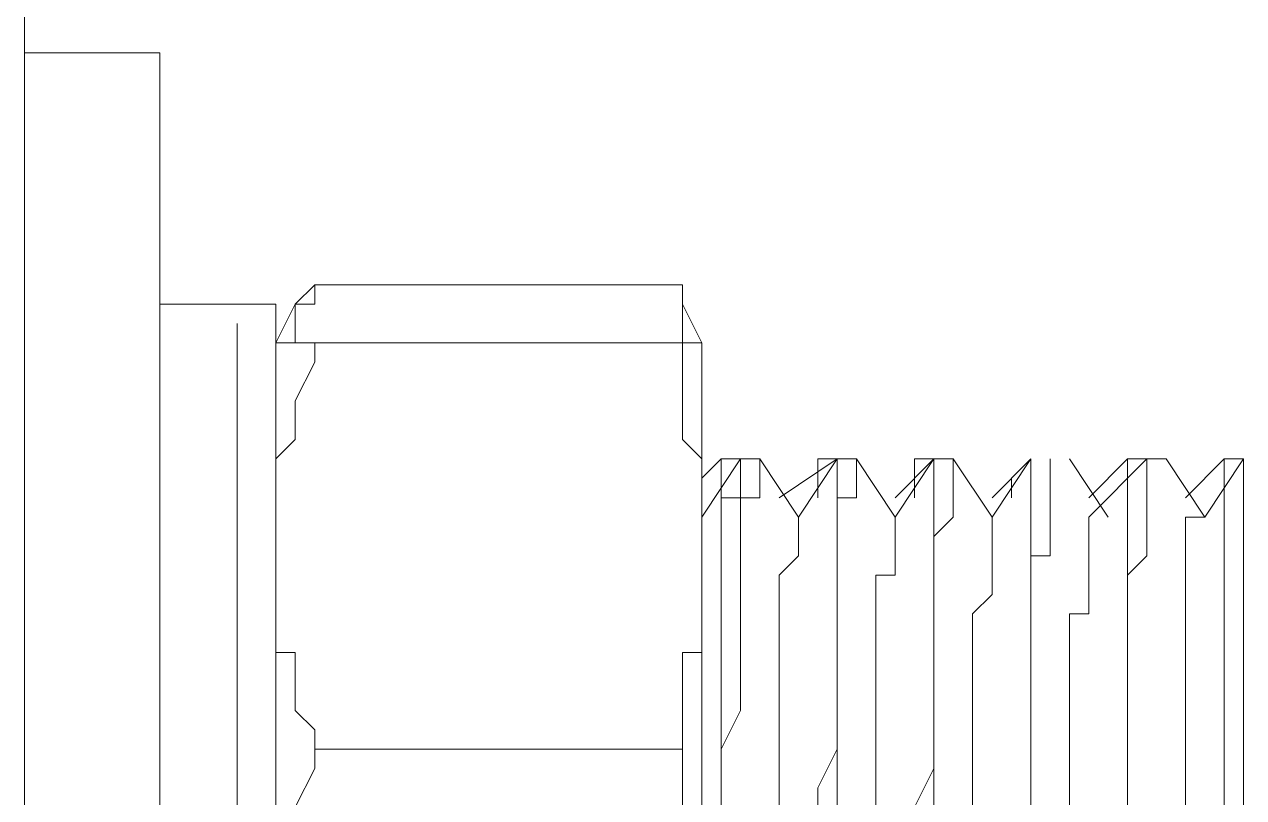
# Model space of a CAD drawing. Header units: millimetres. Extents: x 1341 to 37388, y -13954 to 1849.
# Drawn here: x 29658.36 to 29678.28, y 380.71 to 393.35 of the extents above; entities that cross this region are included whole.
import ezdxf

# ---------------------------------------------------------------- set-up
doc = ezdxf.new("R2010")
doc.units = ezdxf.units.MM
doc.layers.add('COMPONENTE', color=3, linetype='Continuous')

# ---------------------------------------------------------------- blocks, each defined once
blk = doc.blocks.new('TRANFORMADOR_IP00_TRAEL_VISTA_FRONT')
at = {"layer": 'COMPONENTE', "linetype": 'Continuous', "lineweight": 0}
for points in [[(5234.184, 3531.462), (5234.184, 3489.076)], [(5236.398, 3517.86), (5234.184, 3517.86)], [(5236.398, 3495.086), (5236.398, 3517.86)], [(5238.929, 3514.065), (5238.612, 3513.748)], [(5238.929, 3514.065), (5238.929, 3513.748)], [(5238.929, 3514.065), (5244.939, 3514.065)], [(5244.939, 3514.065), (5244.939, 3513.748)], [(5244.939, 3514.065), (5244.939, 3513.748)], [(5238.296, 3513.748), (5236.398, 3513.748)], [(5238.612, 3513.748), (5238.296, 3513.116)], [(5238.296, 3499.198), (5238.296, 3513.748)], [(5238.929, 3513.748), (5238.612, 3513.748)], [(5238.612, 3513.748), (5238.612, 3513.748)], [(5238.612, 3513.748), (5238.612, 3513.432)], [(5238.929, 3513.748), (5238.929, 3513.748)], [(5238.929, 3513.748), (5238.929, 3513.748)], [(5245.255, 3513.116), (5244.939, 3513.748)], [(5244.939, 3513.748), (5244.939, 3513.748)], [(5244.939, 3513.748), (5244.939, 3513.748)], [(5244.939, 3513.748), (5244.939, 3513.748)], [(5244.939, 3513.748), (5244.939, 3513.748)], [(5244.939, 3513.748), (5244.939, 3513.432)], [(5237.663, 3513.432), (5237.663, 3499.514)], [(5238.612, 3513.432), (5238.612, 3513.432)], [(5238.612, 3513.432), (5238.612, 3513.116)], [(5244.939, 3513.432), (5244.939, 3513.432)], [(5244.939, 3513.432), (5244.939, 3513.116)], [(5238.296, 3513.116), (5238.296, 3513.116)], [(5238.296, 3513.116), (5238.296, 3513.116)], [(5238.296, 3513.116), (5238.296, 3513.116)], [(5238.296, 3513.116), (5238.296, 3513.116)], [(5238.296, 3513.116), (5238.296, 3513.116)], [(5238.296, 3513.116), (5238.296, 3513.116)], [(5238.296, 3513.116), (5238.296, 3513.116)], [(5238.296, 3513.116), (5238.612, 3513.116)], [(5238.612, 3513.116), (5238.612, 3513.116)], [(5238.612, 3513.116), (5238.612, 3513.116)], [(5238.612, 3513.116), (5238.612, 3513.116)], [(5238.612, 3513.116), (5238.929, 3513.116)], [(5238.612, 3513.116), (5238.612, 3513.116)], [(5238.929, 3512.799), (5238.929, 3513.116)], [(5238.929, 3513.116), (5244.939, 3513.116)], [(5238.929, 3513.116), (5238.929, 3513.116)], [(5244.939, 3512.799), (5244.939, 3513.116)], [(5245.255, 3513.116), (5244.939, 3513.116)], [(5244.939, 3513.116), (5244.939, 3513.116)], [(5244.939, 3513.116), (5244.939, 3513.116)], [(5244.939, 3513.116), (5244.939, 3513.116)], [(5244.939, 3513.116), (5244.939, 3513.116)], [(5244.939, 3513.116), (5244.939, 3513.116)], [(5244.939, 3513.116), (5244.939, 3513.116)], [(5245.255, 3513.116), (5245.255, 3513.116)], [(5245.255, 3513.116), (5245.255, 3513.116)], [(5245.255, 3513.116), (5245.255, 3513.116)], [(5245.255, 3513.116), (5245.255, 3513.116)], [(5245.255, 3513.116), (5245.255, 3513.116)], [(5245.255, 3513.116), (5245.255, 3513.116)], [(5245.255, 3513.116), (5245.255, 3513.116)], [(5245.255, 3513.116), (5245.255, 3509.636)], [(5238.612, 3512.167), (5238.929, 3512.799)], [(5244.939, 3512.167), (5244.939, 3512.799)], [(5238.612, 3511.85), (5238.612, 3512.167)], [(5238.612, 3512.167), (5238.612, 3512.167)], [(5244.939, 3511.85), (5244.939, 3512.167)], [(5244.939, 3512.167), (5244.939, 3512.167)], [(5238.612, 3511.534), (5238.612, 3511.85)], [(5244.939, 3511.534), (5244.939, 3511.85)], [(5238.296, 3511.218), (5238.612, 3511.534)], [(5245.255, 3511.218), (5244.939, 3511.534)], [(5238.296, 3511.218), (5238.296, 3511.218)], [(5238.296, 3510.902), (5238.296, 3511.218)], [(5238.296, 3511.218), (5238.296, 3511.218)], [(5238.296, 3511.218), (5238.296, 3511.218)], [(5245.571, 3511.218), (5245.255, 3510.902)], [(5245.887, 3511.218), (5245.255, 3510.269)], [(5245.255, 3510.902), (5245.255, 3511.218)], [(5245.255, 3511.218), (5245.255, 3511.218)], [(5245.255, 3511.218), (5245.255, 3511.218)], [(5245.887, 3511.218), (5245.571, 3511.218)], [(5245.571, 3511.218), (5245.571, 3511.218)], [(5245.571, 3511.218), (5245.571, 3511.218)], [(5245.571, 3511.218), (5245.571, 3511.218)], [(5245.571, 3511.218), (5245.571, 3511.218)], [(5245.571, 3511.218), (5245.571, 3511.218)], [(5245.571, 3511.218), (5245.571, 3511.218)], [(5245.571, 3511.218), (5245.571, 3511.218)], [(5245.571, 3511.218), (5245.571, 3511.218)], [(5245.571, 3511.218), (5245.571, 3511.218)], [(5245.571, 3511.218), (5245.571, 3511.218)], [(5245.571, 3511.218), (5245.571, 3511.218)], [(5245.571, 3511.218), (5245.887, 3511.218)], [(5245.571, 3510.902), (5245.571, 3511.218)], [(5245.571, 3511.218), (5245.571, 3511.218)], [(5245.571, 3511.218), (5245.571, 3511.218)], [(5245.571, 3511.218), (5245.571, 3511.218)], [(5245.571, 3511.218), (5245.571, 3511.218)], [(5245.571, 3511.218), (5245.571, 3511.218)], [(5245.571, 3511.218), (5245.571, 3511.218)], [(5245.571, 3511.218), (5245.571, 3511.218)], [(5245.571, 3511.218), (5245.571, 3511.218)], [(5245.571, 3511.218), (5245.571, 3511.218)], [(5245.571, 3511.218), (5245.571, 3511.218)], [(5245.571, 3511.218), (5245.571, 3511.218)], [(5245.571, 3511.218), (5245.571, 3511.218)], [(5245.571, 3511.218), (5245.571, 3511.218)], [(5245.571, 3511.218), (5245.571, 3511.218)], [(5245.571, 3511.218), (5245.571, 3511.218)], [(5245.571, 3511.218), (5245.571, 3511.218)], [(5246.204, 3511.218), (5245.887, 3511.218)], [(5245.887, 3511.218), (5245.887, 3511.218)], [(5245.887, 3510.902), (5245.887, 3511.218)], [(5245.887, 3511.218), (5245.887, 3511.218)], [(5245.887, 3511.218), (5245.887, 3511.218)], [(5245.887, 3511.218), (5245.887, 3511.218)], [(5245.887, 3511.218), (5245.887, 3511.218)], [(5245.887, 3511.218), (5245.887, 3511.218)], [(5245.887, 3511.218), (5245.887, 3511.218)], [(5245.887, 3511.218), (5245.887, 3511.218)], [(5245.887, 3511.218), (5245.887, 3511.218)], [(5245.887, 3511.218), (5245.887, 3511.218)], [(5245.887, 3511.218), (5245.887, 3511.218)], [(5245.887, 3511.218), (5245.887, 3511.218)], [(5245.887, 3511.218), (5245.887, 3511.218)], [(5246.836, 3510.269), (5246.204, 3511.218)], [(5246.204, 3510.902), (5246.204, 3511.218)], [(5246.204, 3511.218), (5246.204, 3511.218)], [(5246.204, 3511.218), (5246.204, 3511.218)], [(5246.204, 3511.218), (5246.204, 3511.218)], [(5246.204, 3511.218), (5246.204, 3511.218)], [(5246.204, 3511.218), (5246.204, 3511.218)], [(5246.204, 3511.218), (5246.204, 3511.218)], [(5246.204, 3511.218), (5246.204, 3511.218)], [(5246.204, 3511.218), (5246.204, 3511.218)], [(5246.204, 3511.218), (5246.204, 3511.218)], [(5246.204, 3511.218), (5246.204, 3511.218)], [(5246.204, 3511.218), (5246.204, 3511.218)], [(5246.204, 3511.218), (5246.204, 3511.218)], [(5246.204, 3511.218), (5246.204, 3511.218)], [(5246.204, 3511.218), (5246.204, 3511.218)], [(5247.469, 3511.218), (5246.52, 3510.585)], [(5247.469, 3511.218), (5246.836, 3510.269)], [(5247.153, 3510.902), (5247.153, 3511.218)], [(5247.153, 3511.218), (5247.153, 3511.218)], [(5247.153, 3511.218), (5247.153, 3511.218)], [(5247.153, 3511.218), (5247.153, 3511.218)], [(5247.153, 3511.218), (5247.153, 3511.218)], [(5247.153, 3511.218), (5247.153, 3511.218)], [(5247.153, 3511.218), (5247.469, 3511.218)], [(5247.469, 3511.218), (5247.469, 3511.218)], [(5247.785, 3511.218), (5247.469, 3511.218)], [(5247.469, 3511.218), (5247.469, 3511.218)], [(5247.469, 3511.218), (5247.469, 3511.218)], [(5247.469, 3511.218), (5247.469, 3511.218)], [(5247.469, 3510.902), (5247.469, 3511.218)], [(5247.469, 3511.218), (5247.469, 3511.218)], [(5247.469, 3511.218), (5247.469, 3511.218)], [(5247.469, 3511.218), (5247.469, 3511.218)], [(5247.469, 3511.218), (5247.469, 3511.218)], [(5247.469, 3511.218), (5247.469, 3511.218)], [(5247.469, 3511.218), (5247.469, 3511.218)], [(5247.469, 3511.218), (5247.469, 3511.218)], [(5247.469, 3511.218), (5247.469, 3511.218)], [(5247.469, 3511.218), (5247.469, 3511.218)], [(5247.469, 3511.218), (5247.469, 3511.218)], [(5247.469, 3511.218), (5247.469, 3511.218)], [(5247.469, 3511.218), (5247.469, 3511.218)], [(5247.469, 3511.218), (5247.469, 3511.218)], [(5247.469, 3511.218), (5247.469, 3511.218)], [(5248.418, 3510.269), (5247.785, 3511.218)], [(5247.785, 3510.902), (5247.785, 3511.218)], [(5247.785, 3511.218), (5247.785, 3511.218)], [(5247.785, 3511.218), (5247.785, 3511.218)], [(5247.785, 3511.218), (5247.785, 3511.218)], [(5247.785, 3511.218), (5247.785, 3511.218)], [(5247.785, 3511.218), (5247.785, 3511.218)], [(5247.785, 3511.218), (5247.785, 3511.218)], [(5247.785, 3511.218), (5247.785, 3511.218)], [(5247.785, 3511.218), (5247.785, 3511.218)], [(5247.785, 3511.218), (5247.785, 3511.218)], [(5247.785, 3511.218), (5247.785, 3511.218)], [(5247.785, 3511.218), (5247.785, 3511.218)], [(5247.785, 3511.218), (5247.785, 3511.218)], [(5247.785, 3511.218), (5247.785, 3511.218)], [(5247.785, 3511.218), (5247.785, 3511.218)], [(5247.785, 3511.218), (5247.785, 3511.218)], [(5249.051, 3511.218), (5248.418, 3510.585)], [(5249.051, 3511.218), (5248.418, 3510.269)], [(5248.734, 3510.902), (5248.734, 3511.218)], [(5248.734, 3511.218), (5248.734, 3511.218)], [(5248.734, 3511.218), (5248.734, 3511.218)], [(5248.734, 3511.218), (5249.051, 3511.218)], [(5249.051, 3511.218), (5249.051, 3511.218)], [(5249.367, 3511.218), (5249.051, 3511.218)], [(5249.051, 3511.218), (5249.051, 3511.218)], [(5249.051, 3511.218), (5249.051, 3511.218)], [(5249.051, 3511.218), (5249.051, 3511.218)], [(5249.051, 3511.218), (5249.051, 3511.218)], [(5249.051, 3511.218), (5249.051, 3511.218)], [(5249.051, 3511.218), (5249.051, 3511.218)], [(5249.051, 3511.218), (5249.051, 3511.218)], [(5249.051, 3511.218), (5249.051, 3511.218)], [(5249.051, 3511.218), (5249.051, 3511.218)], [(5249.051, 3511.218), (5249.051, 3511.218)], [(5249.051, 3511.218), (5249.051, 3511.218)], [(5249.051, 3511.218), (5249.051, 3511.218)], [(5249.051, 3511.218), (5249.051, 3511.218)], [(5249.051, 3511.218), (5249.051, 3511.218)], [(5249.051, 3511.218), (5249.051, 3511.218)], [(5249.051, 3511.218), (5249.051, 3511.218)], [(5249.051, 3511.218), (5249.051, 3511.218)], [(5249.051, 3511.218), (5249.051, 3511.218)], [(5249.051, 3511.218), (5249.051, 3511.218)], [(5249.051, 3510.902), (5249.051, 3511.218)], [(5249.051, 3511.218), (5249.051, 3511.218)], [(5249.051, 3511.218), (5249.051, 3511.218)], [(5249.051, 3511.218), (5249.051, 3511.218)], [(5249.051, 3511.218), (5249.051, 3511.218)], [(5249.051, 3511.218), (5249.051, 3511.218)], [(5249.051, 3511.218), (5249.051, 3511.218)], [(5249.051, 3511.218), (5249.051, 3511.218)], [(5249.051, 3511.218), (5249.051, 3511.218)], [(5249.051, 3511.218), (5249.051, 3511.218)], [(5249.051, 3511.218), (5249.051, 3511.218)], [(5249.051, 3511.218), (5249.051, 3511.218)], [(5249.051, 3511.218), (5249.051, 3511.218)], [(5250, 3510.269), (5249.367, 3511.218)], [(5249.367, 3510.902), (5249.367, 3511.218)], [(5249.367, 3511.218), (5249.367, 3511.218)], [(5249.367, 3511.218), (5249.367, 3511.218)], [(5249.367, 3511.218), (5249.367, 3511.218)], [(5249.367, 3511.218), (5249.367, 3511.218)], [(5249.367, 3511.218), (5249.367, 3511.218)], [(5249.367, 3511.218), (5249.367, 3511.218)], [(5249.367, 3511.218), (5249.367, 3511.218)], [(5249.367, 3511.218), (5249.367, 3511.218)], [(5249.367, 3511.218), (5249.367, 3511.218)], [(5249.367, 3511.218), (5249.367, 3511.218)], [(5249.367, 3511.218), (5249.367, 3511.218)], [(5249.367, 3511.218), (5249.367, 3511.218)], [(5249.367, 3511.218), (5249.367, 3511.218)], [(5249.367, 3511.218), (5249.367, 3511.218)], [(5250.632, 3511.218), (5250, 3510.585)], [(5250.632, 3511.218), (5250, 3510.269)], [(5250.316, 3510.902), (5250.632, 3511.218)], [(5250.632, 3511.218), (5250.632, 3511.218)], [(5250.632, 3511.218), (5250.632, 3511.218)], [(5250.632, 3511.218), (5250.632, 3511.218)], [(5250.632, 3511.218), (5250.632, 3511.218)], [(5250.632, 3511.218), (5250.632, 3511.218)], [(5250.632, 3511.218), (5250.632, 3511.218)], [(5250.632, 3511.218), (5250.632, 3511.218)], [(5250.632, 3511.218), (5250.632, 3511.218)], [(5250.632, 3511.218), (5250.632, 3511.218)], [(5250.632, 3511.218), (5250.632, 3511.218)], [(5250.632, 3511.218), (5250.632, 3511.218)], [(5250.632, 3511.218), (5250.632, 3511.218)], [(5250.632, 3511.218), (5250.632, 3511.218)], [(5250.632, 3511.218), (5250.632, 3511.218)], [(5250.632, 3511.218), (5250.632, 3511.218)], [(5250.632, 3511.218), (5250.632, 3511.218)], [(5250.632, 3511.218), (5250.632, 3511.218)], [(5250.632, 3511.218), (5250.632, 3511.218)], [(5250.632, 3511.218), (5250.632, 3511.218)], [(5250.632, 3511.218), (5250.632, 3511.218)], [(5250.632, 3511.218), (5250.632, 3511.218)], [(5250.632, 3511.218), (5250.632, 3511.218)], [(5250.632, 3511.218), (5250.632, 3511.218)], [(5250.632, 3511.218), (5250.632, 3511.218)], [(5250.632, 3511.218), (5250.632, 3511.218)], [(5250.632, 3511.218), (5250.632, 3511.218)], [(5250.632, 3511.218), (5250.632, 3511.218)], [(5250.632, 3511.218), (5250.632, 3511.218)], [(5250.632, 3511.218), (5250.632, 3511.218)], [(5250.632, 3511.218), (5250.632, 3511.218)], [(5250.632, 3510.902), (5250.632, 3511.218)], [(5250.632, 3511.218), (5250.632, 3511.218)], [(5250.632, 3511.218), (5250.632, 3511.218)], [(5250.632, 3511.218), (5250.632, 3511.218)], [(5250.632, 3511.218), (5250.632, 3511.218)], [(5250.632, 3511.218), (5250.632, 3511.218)], [(5250.632, 3511.218), (5250.632, 3511.218)], [(5250.632, 3511.218), (5250.632, 3511.218)], [(5250.632, 3511.218), (5250.632, 3511.218)], [(5250.632, 3511.218), (5250.632, 3511.218)], [(5250.632, 3511.218), (5250.632, 3511.218)], [(5250.948, 3510.902), (5250.948, 3511.218)], [(5250.948, 3511.218), (5250.948, 3511.218)], [(5250.948, 3511.218), (5250.948, 3511.218)], [(5250.948, 3511.218), (5250.948, 3511.218)], [(5250.948, 3511.218), (5250.948, 3511.218)], [(5250.948, 3511.218), (5250.948, 3511.218)], [(5250.948, 3511.218), (5250.948, 3511.218)], [(5250.948, 3511.218), (5250.948, 3511.218)], [(5250.948, 3511.218), (5250.948, 3511.218)], [(5250.948, 3511.218), (5250.948, 3511.218)], [(5250.948, 3511.218), (5250.948, 3511.218)], [(5250.948, 3511.218), (5250.948, 3511.218)], [(5250.948, 3511.218), (5250.948, 3511.218)], [(5250.948, 3511.218), (5250.948, 3511.218)], [(5250.948, 3511.218), (5250.948, 3511.218)], [(5250.948, 3511.218), (5250.948, 3511.218)], [(5251.897, 3510.269), (5251.265, 3511.218)], [(5252.214, 3511.218), (5251.581, 3510.585)], [(5252.53, 3511.218), (5251.581, 3510.269)], [(5252.214, 3511.218), (5252.214, 3511.218)], [(5252.214, 3510.902), (5252.214, 3511.218)], [(5252.214, 3511.218), (5252.214, 3511.218)], [(5252.214, 3511.218), (5252.214, 3511.218)], [(5252.214, 3511.218), (5252.214, 3511.218)], [(5252.214, 3511.218), (5252.214, 3511.218)], [(5252.214, 3511.218), (5252.214, 3511.218)], [(5252.214, 3511.218), (5252.214, 3511.218)], [(5252.214, 3511.218), (5252.214, 3511.218)], [(5252.214, 3511.218), (5252.214, 3511.218)], [(5252.214, 3511.218), (5252.214, 3511.218)], [(5252.214, 3511.218), (5252.214, 3511.218)], [(5252.214, 3510.902), (5252.214, 3511.218)], [(5252.214, 3511.218), (5252.214, 3511.218)], [(5252.214, 3511.218), (5252.214, 3511.218)], [(5252.214, 3511.218), (5252.214, 3511.218)], [(5252.214, 3511.218), (5252.214, 3511.218)], [(5252.214, 3511.218), (5252.214, 3511.218)], [(5252.214, 3511.218), (5252.214, 3511.218)], [(5252.214, 3511.218), (5252.214, 3511.218)], [(5252.214, 3511.218), (5252.214, 3511.218)], [(5252.214, 3511.218), (5252.214, 3511.218)], [(5252.214, 3511.218), (5252.214, 3511.218)], [(5252.214, 3511.218), (5252.214, 3511.218)], [(5252.214, 3511.218), (5252.53, 3511.218)], [(5252.846, 3511.218), (5252.53, 3511.218)], [(5252.53, 3510.902), (5252.53, 3511.218)], [(5252.53, 3511.218), (5252.53, 3511.218)], [(5252.53, 3511.218), (5252.53, 3511.218)], [(5252.53, 3511.218), (5252.53, 3511.218)], [(5252.53, 3511.218), (5252.53, 3511.218)], [(5252.53, 3511.218), (5252.53, 3511.218)], [(5252.53, 3511.218), (5252.53, 3511.218)], [(5252.53, 3511.218), (5252.53, 3511.218)], [(5252.53, 3511.218), (5252.53, 3511.218)], [(5252.53, 3511.218), (5252.53, 3511.218)], [(5252.53, 3511.218), (5252.53, 3511.218)], [(5252.53, 3511.218), (5252.53, 3511.218)], [(5252.53, 3511.218), (5252.846, 3511.218)], [(5252.53, 3511.218), (5252.53, 3511.218)], [(5252.53, 3511.218), (5252.53, 3511.218)], [(5252.53, 3511.218), (5252.53, 3511.218)], [(5253.479, 3510.269), (5252.846, 3511.218)], [(5252.846, 3511.218), (5252.846, 3511.218)], [(5252.846, 3511.218), (5252.846, 3511.218)], [(5252.846, 3511.218), (5252.846, 3511.218)], [(5252.846, 3511.218), (5252.846, 3511.218)], [(5252.846, 3511.218), (5252.846, 3511.218)], [(5252.846, 3511.218), (5252.846, 3511.218)], [(5252.846, 3511.218), (5252.846, 3511.218)], [(5253.795, 3511.218), (5253.163, 3510.585)], [(5254.112, 3511.218), (5253.479, 3510.269)], [(5254.112, 3511.218), (5253.795, 3511.218)], [(5253.795, 3510.902), (5253.795, 3511.218)], [(5253.795, 3511.218), (5253.795, 3511.218)], [(5253.795, 3511.218), (5253.795, 3511.218)], [(5253.795, 3511.218), (5253.795, 3511.218)], [(5253.795, 3511.218), (5253.795, 3511.218)], [(5253.795, 3511.218), (5253.795, 3511.218)], [(5253.795, 3511.218), (5253.795, 3511.218)], [(5253.795, 3511.218), (5253.795, 3511.218)], [(5253.795, 3511.218), (5253.795, 3511.218)], [(5253.795, 3511.218), (5253.795, 3511.218)], [(5253.795, 3510.902), (5253.795, 3511.218)], [(5253.795, 3511.218), (5253.795, 3511.218)], [(5253.795, 3511.218), (5253.795, 3511.218)], [(5253.795, 3511.218), (5253.795, 3511.218)], [(5253.795, 3511.218), (5253.795, 3511.218)], [(5253.795, 3511.218), (5253.795, 3511.218)], [(5253.795, 3511.218), (5253.795, 3511.218)], [(5253.795, 3511.218), (5253.795, 3511.218)], [(5253.795, 3511.218), (5254.112, 3511.218)], [(5254.112, 3511.218), (5254.112, 3511.218)], [(5254.112, 3511.218), (5254.112, 3511.218)], [(5254.112, 3511.218), (5254.112, 3511.218)], [(5254.112, 3511.218), (5254.112, 3501.412)], [(5238.296, 3510.585), (5238.296, 3510.902)], [(5245.255, 3510.585), (5245.255, 3510.902)], [(5245.571, 3510.585), (5245.571, 3510.902)], [(5245.571, 3510.902), (5245.571, 3510.902)], [(5245.887, 3510.585), (5245.887, 3510.902)], [(5245.887, 3510.902), (5245.887, 3510.902)], [(5246.204, 3510.585), (5246.204, 3510.902)], [(5246.204, 3510.902), (5246.204, 3510.902)], [(5247.153, 3510.585), (5247.153, 3510.902)], [(5247.153, 3510.902), (5247.153, 3510.902)], [(5247.153, 3510.902), (5247.153, 3510.902)], [(5247.469, 3510.585), (5247.469, 3510.902)], [(5247.469, 3510.902), (5247.469, 3510.902)], [(5247.785, 3510.585), (5247.785, 3510.902)], [(5247.785, 3510.902), (5247.785, 3510.902)], [(5247.785, 3510.902), (5247.785, 3510.902)], [(5248.734, 3510.585), (5248.734, 3510.902)], [(5248.734, 3510.902), (5248.734, 3510.902)], [(5248.734, 3510.902), (5248.734, 3510.902)], [(5249.051, 3510.585), (5249.051, 3510.902)], [(5249.051, 3510.902), (5249.051, 3510.902)], [(5249.051, 3510.902), (5249.051, 3510.902)], [(5249.367, 3510.585), (5249.367, 3510.902)], [(5249.367, 3510.902), (5249.367, 3510.902)], [(5250.316, 3510.585), (5250.316, 3510.902)], [(5250.316, 3510.902), (5250.316, 3510.902)], [(5250.316, 3510.902), (5250.316, 3510.902)], [(5250.632, 3510.585), (5250.632, 3510.902)], [(5250.632, 3510.902), (5250.632, 3510.902)], [(5250.632, 3510.902), (5250.632, 3510.902)], [(5250.632, 3510.902), (5250.632, 3510.902)], [(5250.948, 3510.585), (5250.948, 3510.902)], [(5250.948, 3510.902), (5250.948, 3510.902)], [(5251.897, 3510.585), (5252.214, 3510.902)], [(5252.214, 3510.902), (5252.214, 3510.902)], [(5252.214, 3510.585), (5252.214, 3510.902)], [(5252.214, 3510.902), (5252.214, 3510.902)], [(5252.53, 3510.585), (5252.53, 3510.902)], [(5252.53, 3510.902), (5252.53, 3510.902)], [(5252.53, 3510.902), (5252.53, 3510.902)], [(5252.53, 3510.902), (5252.53, 3510.902)], [(5253.795, 3510.585), (5253.795, 3510.902)], [(5253.795, 3510.902), (5253.795, 3510.902)], [(5253.795, 3510.902), (5253.795, 3510.902)], [(5253.795, 3510.585), (5253.795, 3510.902)], [(5253.795, 3510.902), (5253.795, 3510.902)], [(5253.795, 3510.902), (5253.795, 3510.902)], [(5253.795, 3510.902), (5253.795, 3510.902)], [(5253.795, 3510.902), (5253.795, 3510.902)], [(5238.296, 3510.269), (5238.296, 3510.585)], [(5238.296, 3510.585), (5238.296, 3510.585)], [(5245.255, 3510.269), (5245.255, 3510.585)], [(5245.255, 3510.585), (5245.255, 3510.585)], [(5245.571, 3510.585), (5245.571, 3510.585)], [(5245.571, 3510.269), (5245.571, 3510.585)], [(5245.571, 3510.585), (5245.571, 3510.585)], [(5245.571, 3510.585), (5245.887, 3510.585)], [(5245.887, 3510.269), (5245.887, 3510.585)], [(5245.887, 3510.585), (5245.887, 3510.585)], [(5245.887, 3510.585), (5245.887, 3510.585)], [(5245.887, 3510.585), (5245.887, 3510.585)], [(5245.887, 3510.585), (5246.204, 3510.585)], [(5245.887, 3510.585), (5245.887, 3510.585)], [(5245.887, 3510.585), (5245.887, 3510.585)], [(5247.153, 3510.585), (5247.153, 3510.585)], [(5247.469, 3510.269), (5247.469, 3510.585)], [(5247.469, 3510.585), (5247.785, 3510.585)], [(5247.469, 3510.269), (5247.469, 3510.585)], [(5247.469, 3510.585), (5247.469, 3510.585)], [(5247.469, 3510.585), (5247.469, 3510.585)], [(5247.469, 3510.585), (5247.469, 3510.585)], [(5247.469, 3510.585), (5247.469, 3510.585)], [(5247.469, 3510.585), (5247.469, 3510.585)], [(5247.785, 3510.585), (5247.785, 3510.585)], [(5247.785, 3510.585), (5247.785, 3510.585)], [(5248.734, 3510.585), (5248.734, 3510.585)], [(5249.051, 3510.269), (5249.051, 3510.585)], [(5249.051, 3510.585), (5249.051, 3510.585)], [(5249.051, 3510.585), (5249.051, 3510.585)], [(5249.051, 3510.585), (5249.051, 3510.585)], [(5249.367, 3510.269), (5249.367, 3510.585)], [(5249.367, 3510.585), (5249.367, 3510.585)], [(5249.367, 3510.585), (5249.367, 3510.585)], [(5249.367, 3510.585), (5249.367, 3510.585)], [(5249.367, 3510.585), (5249.367, 3510.585)], [(5249.367, 3510.585), (5249.367, 3510.585)], [(5249.367, 3510.585), (5249.367, 3510.585)], [(5250.632, 3510.269), (5250.632, 3510.585)], [(5250.632, 3510.585), (5250.632, 3510.585)], [(5250.632, 3510.585), (5250.632, 3510.585)], [(5250.632, 3510.585), (5250.632, 3510.585)], [(5250.632, 3510.585), (5250.632, 3510.585)], [(5250.948, 3510.269), (5250.948, 3510.585)], [(5250.948, 3510.585), (5250.948, 3510.585)], [(5250.948, 3510.585), (5250.948, 3510.585)], [(5250.948, 3510.585), (5250.948, 3510.585)], [(5250.948, 3510.585), (5250.948, 3510.585)], [(5251.897, 3510.585), (5251.897, 3510.585)], [(5251.897, 3510.585), (5251.897, 3510.585)], [(5252.214, 3510.269), (5252.214, 3510.585)], [(5252.214, 3510.585), (5252.214, 3510.585)], [(5252.214, 3510.585), (5252.214, 3510.585)], [(5252.214, 3510.585), (5252.214, 3510.585)], [(5252.214, 3510.585), (5252.214, 3510.585)], [(5252.53, 3510.269), (5252.53, 3510.585)], [(5252.53, 3510.585), (5252.53, 3510.585)], [(5252.53, 3510.585), (5252.53, 3510.585)], [(5252.53, 3510.585), (5252.53, 3510.585)], [(5252.53, 3510.585), (5252.53, 3510.585)], [(5252.53, 3510.585), (5252.53, 3510.585)], [(5253.795, 3510.585), (5253.795, 3510.585)], [(5253.795, 3510.269), (5253.795, 3510.585)], [(5253.795, 3510.585), (5253.795, 3510.585)], [(5253.795, 3510.585), (5253.795, 3510.585)], [(5238.296, 3509.953), (5238.296, 3510.269)], [(5245.255, 3509.953), (5245.255, 3510.269)], [(5245.571, 3509.953), (5245.571, 3510.269)], [(5245.887, 3509.953), (5245.887, 3510.269)], [(5245.887, 3510.269), (5245.887, 3510.269)], [(5246.836, 3509.953), (5246.836, 3510.269)], [(5246.836, 3510.269), (5246.836, 3510.269)], [(5246.836, 3510.269), (5246.836, 3510.269)], [(5246.836, 3510.269), (5246.836, 3510.269)], [(5246.836, 3510.269), (5246.836, 3510.269)], [(5246.836, 3510.269), (5246.836, 3510.269)], [(5246.836, 3510.269), (5246.836, 3510.269)], [(5246.836, 3510.269), (5246.836, 3510.269)], [(5246.836, 3510.269), (5246.836, 3510.269)], [(5246.836, 3510.269), (5246.836, 3510.269)], [(5246.836, 3510.269), (5246.836, 3510.269)], [(5246.836, 3510.269), (5246.836, 3510.269)], [(5246.836, 3510.269), (5246.836, 3510.269)], [(5247.469, 3509.953), (5247.469, 3510.269)], [(5247.469, 3509.953), (5247.469, 3510.269)], [(5247.469, 3510.269), (5247.469, 3510.269)], [(5247.469, 3510.269), (5247.469, 3510.269)], [(5248.418, 3509.953), (5248.418, 3510.269)], [(5248.418, 3510.269), (5248.418, 3510.269)], [(5248.418, 3510.269), (5248.418, 3510.269)], [(5248.418, 3510.269), (5248.418, 3510.269)], [(5248.418, 3510.269), (5248.418, 3510.269)], [(5248.418, 3510.269), (5248.418, 3510.269)], [(5249.051, 3509.953), (5249.367, 3510.269)], [(5249.051, 3509.953), (5249.051, 3510.269)], [(5249.367, 3510.269), (5249.367, 3510.269)], [(5250, 3509.953), (5250, 3510.269)], [(5250, 3510.269), (5250, 3510.269)], [(5250, 3510.269), (5250, 3510.269)], [(5250.632, 3509.953), (5250.632, 3510.269)], [(5250.948, 3509.953), (5250.948, 3510.269)], [(5250.948, 3510.269), (5250.948, 3510.269)], [(5250.948, 3510.269), (5250.948, 3510.269)], [(5251.581, 3509.953), (5251.581, 3510.269)], [(5251.581, 3510.269), (5251.581, 3510.269)], [(5251.581, 3510.269), (5251.581, 3510.269)], [(5251.581, 3510.269), (5251.581, 3510.269)], [(5251.581, 3510.269), (5251.581, 3510.269)], [(5251.581, 3510.269), (5251.581, 3510.269)], [(5251.581, 3510.269), (5251.581, 3510.269)], [(5252.214, 3509.953), (5252.214, 3510.269)], [(5252.214, 3510.269), (5252.214, 3510.269)], [(5252.214, 3510.269), (5252.214, 3510.269)], [(5252.53, 3509.953), (5252.53, 3510.269)], [(5252.53, 3510.269), (5252.53, 3510.269)], [(5252.53, 3510.269), (5252.53, 3510.269)], [(5253.163, 3509.953), (5253.163, 3510.269)], [(5253.163, 3510.269), (5253.163, 3510.269)], [(5253.163, 3510.269), (5253.163, 3510.269)], [(5253.163, 3510.269), (5253.163, 3510.269)], [(5253.163, 3510.269), (5253.479, 3510.269)], [(5253.795, 3509.953), (5253.795, 3510.269)], [(5238.296, 3509.636), (5238.296, 3509.953)], [(5245.255, 3509.636), (5245.255, 3509.953)], [(5245.571, 3509.636), (5245.571, 3509.953)], [(5245.571, 3509.953), (5245.571, 3509.953)], [(5245.887, 3509.636), (5245.887, 3509.953)], [(5245.887, 3509.953), (5245.887, 3509.953)], [(5246.836, 3509.636), (5246.836, 3509.953)], [(5246.836, 3509.953), (5246.836, 3509.953)], [(5246.836, 3509.953), (5246.836, 3509.953)], [(5246.836, 3509.953), (5246.836, 3509.953)], [(5246.836, 3509.953), (5246.836, 3509.953)], [(5247.469, 3509.636), (5247.469, 3509.953)], [(5247.469, 3509.953), (5247.469, 3509.953)], [(5247.469, 3509.636), (5247.469, 3509.953)], [(5247.469, 3509.953), (5247.469, 3509.953)], [(5248.418, 3509.636), (5248.418, 3509.953)], [(5248.418, 3509.953), (5248.418, 3509.953)], [(5248.418, 3509.953), (5248.418, 3509.953)], [(5248.418, 3509.953), (5248.418, 3509.953)], [(5248.418, 3509.953), (5248.418, 3509.953)], [(5248.418, 3509.953), (5248.418, 3509.953)], [(5248.418, 3509.953), (5248.418, 3509.953)], [(5249.051, 3509.636), (5249.051, 3509.953)], [(5249.051, 3509.953), (5249.051, 3509.953)], [(5249.051, 3509.636), (5249.051, 3509.953)], [(5249.051, 3509.953), (5249.051, 3509.953)], [(5250, 3509.636), (5250, 3509.953)], [(5250, 3509.953), (5250, 3509.953)], [(5250, 3509.953), (5250, 3509.953)], [(5250, 3509.953), (5250, 3509.953)], [(5250, 3509.953), (5250, 3509.953)], [(5250, 3509.953), (5250, 3509.953)], [(5250, 3509.953), (5250, 3509.953)], [(5250, 3509.953), (5250, 3509.953)], [(5250.632, 3509.636), (5250.632, 3509.953)], [(5250.632, 3509.953), (5250.632, 3509.953)], [(5250.948, 3509.636), (5250.948, 3509.953)], [(5250.948, 3509.953), (5250.948, 3509.953)], [(5251.581, 3509.636), (5251.581, 3509.953)], [(5251.581, 3509.953), (5251.581, 3509.953)], [(5251.581, 3509.953), (5251.581, 3509.953)], [(5251.581, 3509.953), (5251.581, 3509.953)], [(5251.581, 3509.953), (5251.581, 3509.953)], [(5252.214, 3509.636), (5252.214, 3509.953)], [(5252.214, 3509.953), (5252.214, 3509.953)], [(5252.53, 3509.636), (5252.53, 3509.953)], [(5253.163, 3509.636), (5253.163, 3509.953)], [(5253.163, 3509.953), (5253.163, 3509.953)], [(5253.163, 3509.953), (5253.163, 3509.953)], [(5253.163, 3509.953), (5253.163, 3509.953)], [(5253.163, 3509.953), (5253.163, 3509.953)], [(5253.163, 3509.953), (5253.163, 3509.953)], [(5253.163, 3509.953), (5253.163, 3509.953)], [(5253.795, 3509.636), (5253.795, 3509.953)], [(5253.795, 3509.953), (5253.795, 3509.953)], [(5238.296, 3509.32), (5238.296, 3509.636)], [(5245.255, 3509.32), (5245.255, 3509.636)], [(5245.255, 3509.636), (5245.255, 3502.994)], [(5245.571, 3509.32), (5245.571, 3509.636)], [(5245.571, 3509.636), (5245.571, 3509.636)], [(5245.571, 3509.636), (5245.571, 3509.636)], [(5245.887, 3509.32), (5245.887, 3509.636)], [(5245.887, 3509.636), (5245.887, 3509.636)], [(5246.52, 3509.32), (5246.836, 3509.636)], [(5246.836, 3509.636), (5246.836, 3509.636)], [(5246.836, 3509.636), (5246.836, 3509.636)], [(5246.836, 3509.636), (5246.836, 3509.636)], [(5247.469, 3509.32), (5247.469, 3509.636)], [(5247.469, 3509.636), (5247.469, 3509.636)], [(5247.469, 3509.32), (5247.469, 3509.636)], [(5247.469, 3509.636), (5247.469, 3509.636)], [(5247.469, 3509.636), (5247.469, 3509.636)], [(5248.418, 3509.32), (5248.418, 3509.636)], [(5248.418, 3509.636), (5248.418, 3509.636)], [(5248.418, 3509.636), (5248.418, 3509.636)], [(5248.418, 3509.636), (5248.418, 3509.636)], [(5248.418, 3509.636), (5248.418, 3509.636)], [(5249.051, 3509.32), (5249.051, 3509.636)], [(5249.051, 3509.636), (5249.051, 3509.636)], [(5249.051, 3509.32), (5249.051, 3509.636)], [(5249.051, 3509.636), (5249.051, 3509.636)], [(5249.051, 3509.636), (5249.051, 3509.636)], [(5250, 3509.32), (5250, 3509.636)], [(5250, 3509.636), (5250, 3509.636)], [(5250, 3509.636), (5250, 3509.636)], [(5250, 3509.636), (5250, 3509.636)], [(5250, 3509.636), (5250, 3509.636)], [(5250, 3509.636), (5250, 3509.636)], [(5250.632, 3509.32), (5250.632, 3509.636)], [(5250.632, 3509.636), (5250.632, 3509.636)], [(5250.632, 3509.636), (5250.948, 3509.636)], [(5250.632, 3509.32), (5250.632, 3509.636)], [(5250.632, 3509.636), (5250.632, 3509.636)], [(5251.581, 3509.32), (5251.581, 3509.636)], [(5251.581, 3509.636), (5251.581, 3509.636)], [(5251.581, 3509.636), (5251.581, 3509.636)], [(5251.581, 3509.636), (5251.581, 3509.636)], [(5251.581, 3509.636), (5251.581, 3509.636)], [(5252.214, 3509.32), (5252.53, 3509.636)], [(5252.214, 3509.32), (5252.214, 3509.636)], [(5252.214, 3509.636), (5252.214, 3509.636)], [(5252.214, 3509.636), (5252.214, 3509.636)], [(5252.53, 3509.636), (5252.53, 3509.636)], [(5252.53, 3509.636), (5252.53, 3509.636)], [(5253.163, 3509.32), (5253.163, 3509.636)], [(5253.163, 3509.636), (5253.163, 3509.636)], [(5253.163, 3509.636), (5253.163, 3509.636)], [(5253.163, 3509.636), (5253.163, 3509.636)], [(5253.163, 3509.636), (5253.163, 3509.636)], [(5253.795, 3509.32), (5253.795, 3509.636)], [(5253.795, 3509.636), (5253.795, 3509.636)], [(5238.296, 3509.004), (5238.296, 3509.32)], [(5245.255, 3509.004), (5245.255, 3509.32)], [(5245.571, 3509.004), (5245.571, 3509.32)], [(5245.571, 3509.32), (5245.571, 3509.32)], [(5245.887, 3509.004), (5245.887, 3509.32)], [(5246.52, 3509.004), (5246.52, 3509.32)], [(5246.52, 3509.32), (5246.52, 3509.32)], [(5247.469, 3509.004), (5247.469, 3509.32)], [(5247.469, 3509.004), (5247.469, 3509.32)], [(5248.102, 3509.004), (5248.102, 3509.32)], [(5248.102, 3509.32), (5248.418, 3509.32)], [(5249.051, 3509.004), (5249.051, 3509.32)], [(5249.051, 3509.004), (5249.051, 3509.32)], [(5250, 3509.004), (5250, 3509.32)], [(5250, 3509.32), (5250, 3509.32)], [(5250.632, 3509.004), (5250.632, 3509.32)], [(5250.632, 3509.004), (5250.632, 3509.32)], [(5251.581, 3509.004), (5251.581, 3509.32)], [(5251.581, 3509.32), (5251.581, 3509.32)], [(5251.581, 3509.32), (5251.581, 3509.32)], [(5252.214, 3509.004), (5252.214, 3509.32)], [(5252.214, 3509.004), (5252.214, 3509.32)], [(5253.163, 3509.004), (5253.163, 3509.32)], [(5253.163, 3509.32), (5253.163, 3509.32)], [(5253.795, 3509.004), (5253.795, 3509.32)], [(5238.296, 3508.687), (5238.296, 3509.004)], [(5245.255, 3508.687), (5245.255, 3509.004)], [(5245.571, 3508.687), (5245.571, 3509.004)], [(5245.887, 3508.687), (5245.887, 3509.004)], [(5246.52, 3508.687), (5246.52, 3509.004)], [(5246.52, 3509.004), (5246.52, 3509.004)], [(5247.469, 3508.687), (5247.469, 3509.004)], [(5247.469, 3508.687), (5247.469, 3509.004)], [(5248.102, 3508.687), (5248.102, 3509.004)], [(5249.051, 3508.687), (5249.051, 3509.004)], [(5249.051, 3508.687), (5249.051, 3509.004)], [(5249.683, 3508.687), (5250, 3509.004)], [(5250.632, 3508.687), (5250.632, 3509.004)], [(5250.632, 3508.687), (5250.632, 3509.004)], [(5251.581, 3508.687), (5251.581, 3509.004)], [(5252.214, 3508.687), (5252.214, 3509.004)], [(5252.214, 3508.687), (5252.214, 3509.004)], [(5253.163, 3508.687), (5253.163, 3509.004)], [(5253.163, 3509.004), (5253.163, 3509.004)], [(5253.795, 3508.687), (5253.795, 3509.004)], [(5253.795, 3509.004), (5253.795, 3509.004)], [(5238.296, 3508.371), (5238.296, 3508.687)], [(5238.296, 3508.687), (5238.296, 3508.687)], [(5238.296, 3508.687), (5238.296, 3508.687)], [(5245.255, 3508.371), (5245.255, 3508.687)], [(5245.255, 3508.687), (5245.255, 3508.687)], [(5245.255, 3508.687), (5245.255, 3508.687)], [(5245.571, 3508.371), (5245.571, 3508.687)], [(5245.571, 3508.687), (5245.571, 3508.687)], [(5245.571, 3508.687), (5245.571, 3508.687)], [(5245.887, 3508.371), (5245.887, 3508.687)], [(5245.887, 3508.687), (5245.887, 3508.687)], [(5245.887, 3508.687), (5245.887, 3508.687)], [(5246.52, 3508.371), (5246.52, 3508.687)], [(5246.52, 3508.687), (5246.52, 3508.687)], [(5246.52, 3508.687), (5246.52, 3508.687)], [(5247.469, 3508.371), (5247.469, 3508.687)], [(5247.469, 3508.687), (5247.469, 3508.687)], [(5247.469, 3508.687), (5247.469, 3508.687)], [(5247.469, 3508.371), (5247.469, 3508.687)], [(5247.469, 3508.687), (5247.469, 3508.687)], [(5248.102, 3508.371), (5248.102, 3508.687)], [(5248.102, 3508.687), (5248.102, 3508.687)], [(5248.102, 3508.687), (5248.102, 3508.687)], [(5248.102, 3508.687), (5248.102, 3508.687)], [(5249.051, 3508.371), (5249.051, 3508.687)], [(5249.051, 3508.687), (5249.051, 3508.687)], [(5249.051, 3508.687), (5249.051, 3508.687)], [(5249.051, 3508.371), (5249.051, 3508.687)], [(5249.051, 3508.687), (5249.051, 3508.687)], [(5249.683, 3508.371), (5249.683, 3508.687)], [(5249.683, 3508.687), (5249.683, 3508.687)], [(5249.683, 3508.687), (5249.683, 3508.687)], [(5250.632, 3508.371), (5250.632, 3508.687)], [(5250.632, 3508.687), (5250.632, 3508.687)], [(5250.632, 3508.371), (5250.632, 3508.687)], [(5250.632, 3508.687), (5250.632, 3508.687)], [(5250.632, 3508.687), (5250.632, 3508.687)], [(5251.265, 3508.371), (5251.265, 3508.687)], [(5251.265, 3508.687), (5251.265, 3508.687)], [(5251.265, 3508.687), (5251.581, 3508.687)], [(5251.581, 3508.687), (5251.581, 3508.687)], [(5252.214, 3508.371), (5252.214, 3508.687)], [(5252.214, 3508.687), (5252.214, 3508.687)], [(5252.214, 3508.371), (5252.214, 3508.687)], [(5252.214, 3508.687), (5252.214, 3508.687)], [(5253.163, 3508.371), (5253.163, 3508.687)], [(5253.163, 3508.687), (5253.163, 3508.687)], [(5253.163, 3508.687), (5253.163, 3508.687)], [(5253.795, 3508.371), (5253.795, 3508.687)], [(5253.795, 3508.687), (5253.795, 3508.687)], [(5238.296, 3508.055), (5238.296, 3508.371)], [(5245.255, 3508.055), (5245.255, 3508.371)], [(5245.571, 3508.055), (5245.571, 3508.371)], [(5245.887, 3508.055), (5245.887, 3508.371)], [(5246.52, 3508.055), (5246.52, 3508.371)], [(5247.469, 3508.055), (5247.469, 3508.371)], [(5247.469, 3508.055), (5247.469, 3508.371)], [(5248.102, 3508.055), (5248.102, 3508.371)], [(5249.051, 3508.055), (5249.051, 3508.371)], [(5249.051, 3508.055), (5249.051, 3508.371)], [(5249.683, 3508.055), (5249.683, 3508.371)], [(5249.683, 3508.371), (5249.683, 3508.371)], [(5250.632, 3508.055), (5250.632, 3508.371)], [(5250.632, 3508.055), (5250.632, 3508.371)], [(5251.265, 3508.055), (5251.265, 3508.371)], [(5252.214, 3508.055), (5252.214, 3508.371)], [(5252.214, 3508.055), (5252.214, 3508.371)], [(5253.163, 3508.055), (5253.163, 3508.371)], [(5253.795, 3508.055), (5253.795, 3508.371)], [(5238.612, 3508.055), (5238.296, 3508.055)], [(5238.612, 3507.738), (5238.612, 3508.055)], [(5244.939, 3507.738), (5244.939, 3508.055)], [(5244.939, 3508.055), (5245.255, 3508.055)], [(5245.571, 3507.738), (5245.571, 3508.055)], [(5245.571, 3508.055), (5245.571, 3508.055)], [(5245.887, 3507.738), (5245.887, 3508.055)], [(5245.887, 3508.055), (5245.887, 3508.055)], [(5246.52, 3507.738), (5246.52, 3508.055)], [(5246.52, 3508.055), (5246.52, 3508.055)], [(5247.469, 3507.738), (5247.469, 3508.055)], [(5247.469, 3508.055), (5247.469, 3508.055)], [(5247.469, 3507.738), (5247.469, 3508.055)], [(5247.469, 3508.055), (5247.469, 3508.055)], [(5248.102, 3507.738), (5248.102, 3508.055)], [(5248.102, 3508.055), (5248.102, 3508.055)], [(5248.102, 3508.055), (5248.102, 3508.055)], [(5249.051, 3507.738), (5249.051, 3508.055)], [(5249.051, 3508.055), (5249.051, 3508.055)], [(5249.051, 3507.738), (5249.051, 3508.055)], [(5249.051, 3508.055), (5249.051, 3508.055)], [(5249.683, 3507.738), (5249.683, 3508.055)], [(5249.683, 3508.055), (5249.683, 3508.055)], [(5249.683, 3508.055), (5249.683, 3508.055)], [(5250.632, 3507.738), (5250.632, 3508.055)], [(5250.632, 3508.055), (5250.632, 3508.055)], [(5250.632, 3507.738), (5250.632, 3508.055)], [(5250.632, 3508.055), (5250.632, 3508.055)], [(5251.265, 3507.738), (5251.265, 3508.055)], [(5251.265, 3508.055), (5251.265, 3508.055)], [(5251.265, 3508.055), (5251.265, 3508.055)], [(5252.214, 3507.738), (5252.214, 3508.055)], [(5252.214, 3508.055), (5252.214, 3508.055)], [(5252.214, 3507.738), (5252.214, 3508.055)], [(5252.214, 3508.055), (5252.214, 3508.055)], [(5253.163, 3507.738), (5253.163, 3508.055)], [(5253.163, 3508.055), (5253.163, 3508.055)], [(5253.163, 3508.055), (5253.163, 3508.055)], [(5253.795, 3507.738), (5253.795, 3508.055)], [(5253.795, 3508.055), (5253.795, 3508.055)], [(5238.612, 3507.422), (5238.612, 3507.738)], [(5244.939, 3507.422), (5244.939, 3507.738)], [(5245.571, 3507.106), (5245.571, 3507.738)], [(5245.887, 3507.106), (5245.887, 3507.738)], [(5246.52, 3507.422), (5246.52, 3507.738)], [(5246.52, 3507.738), (5246.52, 3507.738)], [(5247.469, 3507.106), (5247.469, 3507.738)], [(5247.469, 3507.422), (5247.469, 3507.738)], [(5248.102, 3507.422), (5248.102, 3507.738)], [(5248.102, 3507.738), (5248.102, 3507.738)], [(5249.051, 3507.106), (5249.051, 3507.738)], [(5249.051, 3507.422), (5249.051, 3507.738)], [(5249.683, 3507.422), (5249.683, 3507.738)], [(5250.632, 3507.422), (5250.632, 3507.738)], [(5250.632, 3507.106), (5250.632, 3507.738)], [(5251.265, 3507.422), (5251.265, 3507.738)], [(5251.265, 3507.738), (5251.265, 3507.738)], [(5252.214, 3507.422), (5252.214, 3507.738)], [(5252.214, 3507.422), (5252.214, 3507.738)], [(5253.163, 3507.422), (5253.163, 3507.738)], [(5253.163, 3507.738), (5253.163, 3507.738)], [(5253.795, 3507.106), (5253.795, 3507.738)], [(5238.612, 3507.106), (5238.612, 3507.422)], [(5244.939, 3507.106), (5244.939, 3507.422)], [(5246.52, 3507.106), (5246.52, 3507.422)], [(5247.469, 3507.106), (5247.469, 3507.422)], [(5248.102, 3507.106), (5248.102, 3507.422)], [(5249.051, 3507.106), (5249.051, 3507.422)], [(5249.683, 3507.106), (5249.683, 3507.422)], [(5250.632, 3507.106), (5250.632, 3507.422)], [(5251.265, 3507.106), (5251.265, 3507.422)], [(5252.214, 3507.106), (5252.214, 3507.422)], [(5252.214, 3507.106), (5252.214, 3507.422)], [(5253.163, 3507.106), (5253.163, 3507.422)], [(5238.929, 3506.789), (5238.612, 3507.106)], [(5238.612, 3507.106), (5238.612, 3507.106)], [(5244.939, 3506.789), (5244.939, 3507.106)], [(5244.939, 3507.106), (5244.939, 3507.106)], [(5245.571, 3506.473), (5245.887, 3507.106)], [(5245.571, 3506.789), (5245.571, 3507.106)], [(5246.52, 3506.789), (5246.52, 3507.106)], [(5247.469, 3506.473), (5247.469, 3507.106)], [(5247.469, 3506.473), (5247.469, 3507.106)], [(5248.102, 3506.789), (5248.102, 3507.106)], [(5249.051, 3506.473), (5249.051, 3507.106)], [(5249.051, 3506.157), (5249.051, 3507.106)], [(5249.683, 3506.789), (5249.683, 3507.106)], [(5250.632, 3506.473), (5250.632, 3507.106)], [(5250.632, 3506.789), (5250.632, 3507.106)], [(5251.265, 3506.789), (5251.265, 3507.106)], [(5252.214, 3505.841), (5252.214, 3507.106)], [(5252.214, 3506.473), (5252.214, 3507.106)], [(5253.163, 3506.789), (5253.163, 3507.106)], [(5253.795, 3506.789), (5253.795, 3507.106)], [(5238.929, 3506.473), (5238.929, 3506.789)], [(5244.939, 3506.473), (5244.939, 3506.789)], [(5245.571, 3506.157), (5245.571, 3506.789)], [(5246.52, 3506.473), (5246.52, 3506.789)], [(5248.102, 3506.473), (5248.102, 3506.789)], [(5249.683, 3506.157), (5249.683, 3506.789)], [(5250.632, 3506.473), (5250.632, 3506.789)], [(5251.265, 3506.473), (5251.265, 3506.789)], [(5253.163, 3506.473), (5253.163, 3506.789)], [(5253.795, 3506.473), (5253.795, 3506.789)], [(5238.929, 3506.157), (5238.929, 3506.473)], [(5238.929, 3506.473), (5244.939, 3506.473)], [(5244.939, 3506.157), (5244.939, 3506.473)], [(5245.571, 3506.157), (5245.571, 3506.473)], [(5246.52, 3506.157), (5246.52, 3506.473)], [(5247.153, 3505.841), (5247.469, 3506.473)], [(5247.469, 3506.157), (5247.469, 3506.473)], [(5248.102, 3506.157), (5248.102, 3506.473)], [(5249.051, 3506.157), (5249.051, 3506.473)], [(5250.632, 3505.841), (5250.632, 3506.473)], [(5250.632, 3505.524), (5250.632, 3506.473)], [(5251.265, 3506.157), (5251.265, 3506.473)], [(5252.214, 3505.841), (5252.214, 3506.473)], [(5253.163, 3506.157), (5253.163, 3506.473)], [(5253.795, 3505.524), (5253.795, 3506.473)], [(5238.612, 3505.524), (5238.929, 3506.157)], [(5244.939, 3505.524), (5244.939, 3506.157)], [(5245.571, 3505.524), (5245.571, 3506.157)], [(5245.571, 3505.524), (5245.571, 3506.157)], [(5246.52, 3505.524), (5246.52, 3506.157)], [(5247.469, 3505.524), (5247.469, 3506.157)], [(5248.102, 3505.841), (5248.102, 3506.157)], [(5248.734, 3505.524), (5249.051, 3506.157)], [(5249.051, 3505.524), (5249.051, 3506.157)], [(5249.683, 3505.524), (5249.683, 3506.157)], [(5251.265, 3505.524), (5251.265, 3506.157)], [(5253.163, 3505.841), (5253.163, 3506.157)], [(5247.153, 3505.524), (5247.153, 3505.841)], [(5248.102, 3505.524), (5248.102, 3505.841)], [(5250.632, 3505.524), (5250.632, 3505.841)], [(5252.214, 3505.524), (5252.214, 3505.841)], [(5252.214, 3505.524), (5252.214, 3505.841)], [(5253.163, 3505.524), (5253.163, 3505.841)]]:
    blk.add_lwpolyline(points, dxfattribs=at)

msp = doc.modelspace()

# ---------------------------------------------------------------- block references
at = {"linetype": 'ByBlock'}
msp.add_blockref('TRANFORMADOR_IP00_TRAEL_VISTA_FRONT', (24424.173, -3124.971), dxfattribs=at)

doc.saveas('drawing.dxf')
